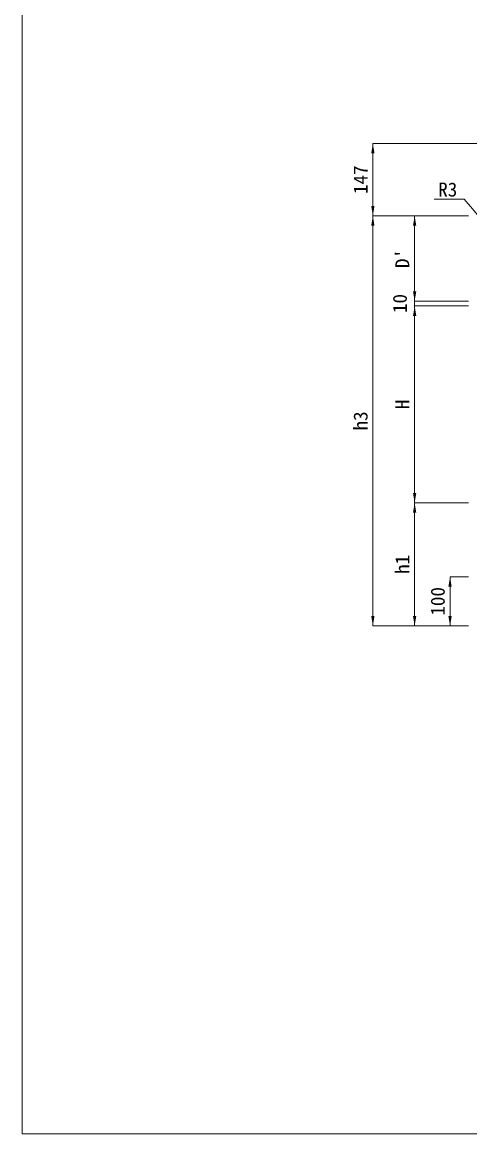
# Model space of a CAD drawing. Units: millimetres at full size. Extents: x 5964 to 125098, y -10801 to 28073.
# Drawn here: x 68071 to 68980, y 6990 to 9248 of the extents above; entities that cross this region are included whole.
import ezdxf
from ezdxf.enums import TextEntityAlignment as Align

# ---------------------------------------------------------------- set-up
doc = ezdxf.new("R2010")
doc.units = ezdxf.units.MM
doc.header["$LTSCALE"] = 19
for name, color, linetype, lineweight in [('0_2', 7, 'Continuous', 20), ('寸法線', 7, 'Continuous', 9), ('枠', 5, 'Continuous', 5)]:
    doc.layers.add(name, color=color, linetype=linetype, lineweight=lineweight)
doc.styles.add('ＭＳ ゴシック', font='')
doc.styles.get('ＭＳ ゴシック').set_extended_font_data('MS Gothic')

# ---------------------------------------------------------------- blocks, each defined once
blk = doc.blocks.new('filled_arrow')
at = {"color": 0, "linetype": 'Continuous', "lineweight": -2}
blk.add_solid([(7.5, 1.25), (0, 0), (7.5, -1.25)], dxfattribs=at)

msp = doc.modelspace()

# ---------------------------------------------------------------- linework, layer by layer
at = {"layer": '寸法線'}
for p, q in [((68783.04, 8854.69), (68783.04, 9001.72)), ((69157.26, 9001.72), (68783.04, 9001.72)), ((68783.04, 8021.72), (68783.04, 8854.69)), ((68977.26, 8854.69), (68783.04, 8854.69)), ((68977.26, 8854.69), (68783.04, 8854.69)), ((68867.94, 8854.69), (68867.94, 8681.72)), ((68977.26, 8854.69), (68867.94, 8854.69)), ((68867.94, 8631.72), (68867.94, 8721.72)), ((68977.26, 8681.72), (68867.94, 8681.72)), ((68977.26, 8681.72), (68867.94, 8681.72)), ((68867.94, 8671.72), (68867.94, 8271.72)), ((68977.26, 8671.72), (68867.94, 8671.72)), ((68977.26, 8671.72), (68867.94, 8671.72)), ((68977.26, 8271.72), (68867.94, 8271.72)), ((68867.94, 8271.72), (68867.94, 8021.72)), ((68977.26, 8271.72), (68867.94, 8271.72)), ((68939.86, 8021.72), (68939.86, 8121.72)), ((68977.26, 8121.72), (68939.86, 8121.72)), ((68977.26, 8021.72), (68783.04, 8021.72)), ((68977.26, 8021.72), (68867.94, 8021.72)), ((68977.26, 8021.72), (68939.86, 8021.72))]:
    msp.add_line(p, q, dxfattribs=at)
msp.add_lwpolyline([(68998.16, 8853.77), (68985.24, 8869.03), (68968.42, 8888.88), (68907.84, 8888.88)], dxfattribs=at)
at = {"layer": '枠', "lineweight": 20}
for q in [(68070.6, 10850.09), (73670.6, 6990.09)]:
    msp.add_line((68070.6, 6990.09), q, dxfattribs=at)

# ---------------------------------------------------------------- block references
at = {"layer": '寸法線', "xscale": 2.67, "yscale": 2.67}
for p, rotation in [((68783.04, 9001.72), 270), ((68783.04, 8854.69), 90), ((68783.04, 8854.69), 270), ((68867.94, 8854.69), 270), ((68867.94, 8681.72), 90), ((68867.94, 8681.72), 90), ((68867.94, 8671.72), 270), ((68867.94, 8671.72), 270), ((68867.94, 8271.72), 90), ((68867.94, 8271.72), 270), ((68939.86, 8121.72), 270), ((68783.04, 8021.72), 90), ((68867.94, 8021.72), 90), ((68939.86, 8021.72), 90)]:
    msp.add_blockref('filled_arrow', p, dxfattribs=dict(at, rotation=rotation))

# ---------------------------------------------------------------- texts
at = {"layer": '0_2', "style": 'ＭＳ ゴシック'}
msp.add_text('R3', height=28.48, dxfattribs=at).set_placement((68935.26, 8908.33), align=Align.MIDDLE_CENTER)
at = {"layer": '寸法線', "style": 'ＭＳ ゴシック'}
for s, p in [('147', (68758.04, 8928.2)), ("D'", (68842.94, 8768.2)), ('10', (68837.94, 8676.72)), ('H', (68842.94, 8471.72)), ('h3', (68758.04, 8438.2)), ('h1', (68842.94, 8146.72)), ('100', (68914.86, 8071.72))]:
    msp.add_text(s, height=28.48, rotation=90, dxfattribs=at).set_placement(p, align=Align.MIDDLE_CENTER)

doc.saveas('drawing.dxf')
